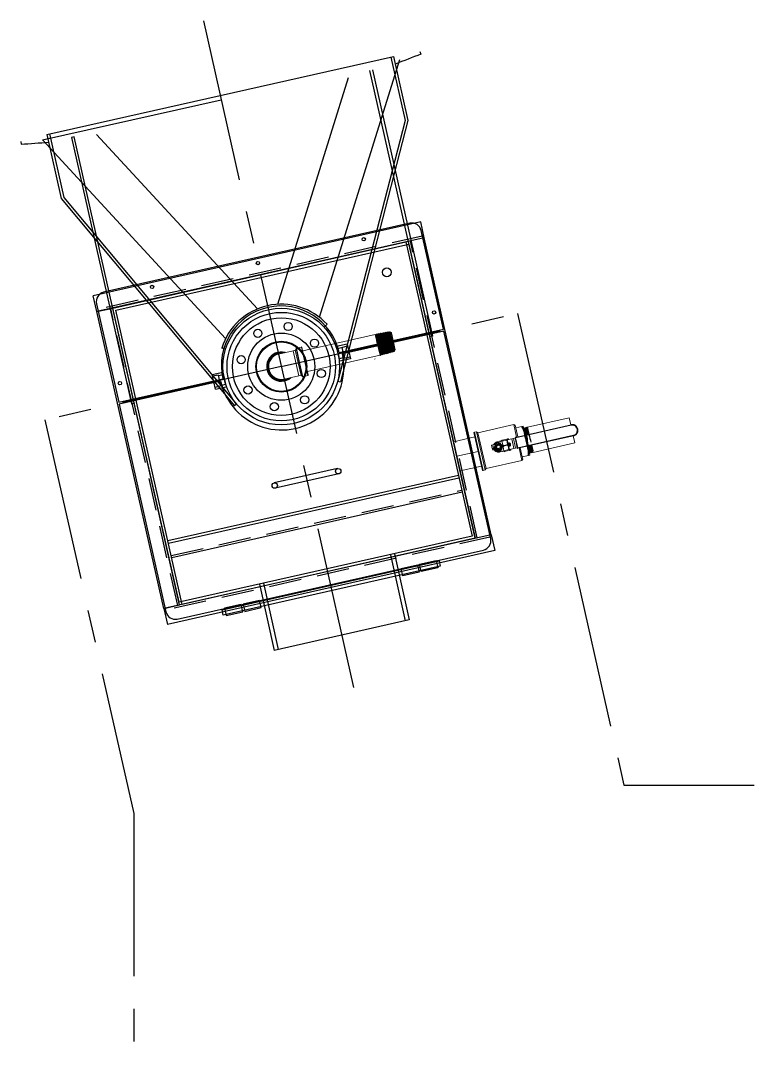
# Model space of a CAD drawing. Extents: x -1889 to 1550, y -1971 to 1122.
# Drawn here: x -319.5 to -251.9, y 200.2 to 296.7 of the extents above; entities that cross this region are included whole.
import ezdxf

# ---------------------------------------------------------------- set-up
doc = ezdxf.new("R2010")
doc.units = 0
doc.header["$LTSCALE"] = 12
doc.header["$MEASUREMENT"] = 0
doc.linetypes.add('CENTER', pattern=[2, 1.25, -0.25, 0.25, -0.25])
doc.linetypes.add('HIDDEN', pattern=[0.375, 0.25, -0.125])
for name, color, linetype in [('1.25x1.25x.25', 34, 'CONTINUOUS'), ('10 PIPE', 7, 'CONTINUOUS'), ('12 PIPE', 7, 'CONTINUOUS'), ('3-4-THRDCPLG', 14, 'CONTINUOUS'), ('4T-150-RFSO', 14, 'CONTINUOUS'), ('CENTER', 6, 'CENTER'), ('COVER', 3, 'CONTINUOUS'), ('HANDLE', 2, 'CONTINUOUS'), ('REPAD', 7, 'CONTINUOUS'), ('SHELL', 40, 'CONTINUOUS')]:
    doc.layers.add(name, color=color, linetype=linetype)
doc.layers.add('AM_0', color=7, linetype='CONTINUOUS', lineweight=30)

# ---------------------------------------------------------------- blocks, each defined once
blk = doc.blocks.new('04T')
at = {"layer": '4T-150-RFSO'}
for centre, radius in [((0, 0), 4.5), ((0, 0), 3.094), ((-1.435, 3.465), 0.375), ((1.435, 3.465), 0.375), ((0, 0), 2.285), ((-3.465, 1.435), 0.375), ((3.465, 1.435), 0.375), ((-3.465, -1.435), 0.375), ((3.465, -1.435), 0.375), ((-1.435, -3.465), 0.375), ((1.435, -3.465), 0.375)]:
    blk.add_circle(centre, radius, dxfattribs=at)
at = {"layer": 'SHELL'}
blk.add_circle((0, 0), 2.344, dxfattribs=at)
blk = doc.blocks.new('A$C1bc5b71c')
at = {"layer": '10 PIPE'}
for radius in [5.375, 5]:
    blk.add_circle((-24.032, 0), radius, dxfattribs=at)
at = {"layer": 'COVER'}
for p, q in [((-20.363, 4.428), (1.192, 16.873)), ((-4.468, 16.375), (-26.602, 5.003)), ((-4.407, 16.125), (-26.488, 4.781)), ((1.593, 16.375), (-4.468, 16.375)), ((1.593, 16.125), (-4.407, 16.125)), ((1.593, 16.375), (1.593, -16.375)), ((-18.363, 0.963), (0.592, 11.907)), ((-26.488, 4.781), (-26.602, 5.003)), ((-18.363, -0.963), (0.592, -11.907)), ((-26.488, -4.781), (-26.602, -5.003)), ((-4.407, -16.125), (-26.488, -4.781)), ((-20.363, -4.428), (1.192, -16.873)), ((-4.468, -16.375), (-26.602, -5.003)), ((1.593, -16.375), (-4.468, -16.375)), ((1.593, -16.125), (-4.407, -16.125))]:
    blk.add_line(p, q, dxfattribs=at)
at = {"layer": 'REPAD'}
for p, q in [((-21.345, 4.655), (-21.157, 4.98)), ((-21.345, -4.655), (-21.157, -4.98))]:
    blk.add_line(p, q, dxfattribs=at)
blk.add_arc((-24.032, 0), 5.75, 300, 60, dxfattribs=at)
at = {"layer": 'COVER'}
blk.add_blockref('04T', (-24.032, 0), dxfattribs=at)
blk = doc.blocks.new('A$C113ee0c6')
at = {"layer": 'COVER'}
for p, q in [((0, 15.34375), (0, 5.5)), ((9.3125, 15.34375), (0, 15.34375)), ((10.1875, -14.46875), (10.1875, 14.46875)), ((0, -5.5), (0, -15.34375)), ((0, -15.34375), (9.3125, -15.34375))]:
    blk.add_line(p, q, dxfattribs=at)
for centre, radius in [((1.6875, 14.84375), 0.15625), ((9.6875, 10), 0.15625), ((9.6875, 0), 0.15625), ((9.6875, -10), 0.15625), ((6.25, -11.40625), 0.40625), ((1.6875, -14.84375), 0.15625)]:
    blk.add_circle(centre, radius, dxfattribs=at)
for centre, radius, start, end in [((9.3125, 14.46875), 0.875, 0, 90), ((0, 0), 5.5, 270, 90), ((9.3125, -14.46875), 0.875, 270, 0)]:
    blk.add_arc(centre, radius, start, end, dxfattribs=at)
blk = doc.blocks.new('A$Ca7ce4bcd')
at = {"layer": 'COVER'}
for p, q in [((0, 15.34375), (-19.625, 15.34375)), ((0, 5.75), (0, 15.34375)), ((-20.5, 14.46875), (-20.5, -14.46875)), ((0, -15.34375), (0, -5.75)), ((-19.625, -15.34375), (0, -15.34375))]:
    blk.add_line(p, q, dxfattribs=at)
for centre, radius, start, end in [((-19.625, 14.46875), 0.875, 90, 180), ((0, 0), 5.75, 90, 270), ((-19.625, -14.46875), 0.875, 180, 270)]:
    blk.add_arc(centre, radius, start, end, dxfattribs=at)
blk = doc.blocks.new('A$Cff0bea57')
at = {"layer": '3-4-THRDCPLG'}
for p, q in [((-0.688, 1), (-0.688, 0)), ((-0.688, 1), (0.688, 1)), ((-0.508, 0.454), (-0.525, 1)), ((0.508, 0.454), (0.525, 1)), ((0.688, 1), (0.688, 0)), ((0.688, 0), (-0.688, 0)), ((-0.508, 0.454), (0.508, 0.454)), ((-0.461, 0.454), (-0.461, 0)), ((0.461, 0.454), (0.461, 0))]:
    blk.add_line(p, q, dxfattribs=at)
blk = doc.blocks.new('A$C14bf5f67')
at = {"layer": 'AM_0', "lineweight": 18}
for p, q in [((5.728, 2.129), (1.293, 1.006)), ((5.818, 1.774), (5.728, 2.129)), ((5.771, 2.08), (5.761, 2.077)), ((5.789, 2.141), (5.788, 2.142)), ((5.798, 2.145), (5.789, 2.143)), ((5.798, 2.145), (5.798, 2.143)), ((5.856, 2.099), (5.846, 2.096)), ((5.883, 2.163), (5.874, 2.161)), ((5.941, 2.117), (5.931, 2.115)), ((5.968, 2.182), (5.959, 2.18)), ((5.959, 2.178), (5.962, 2.175)), ((6.026, 2.136), (6.016, 2.133)), ((6.053, 2.201), (6.044, 2.199)), ((6.044, 2.197), (6.044, 2.199)), ((6.111, 2.155), (6.101, 2.152)), ((6.138, 2.22), (6.129, 2.218)), ((6.138, 2.219), (6.138, 2.219)), ((6.196, 2.173), (6.185, 2.171)), ((6.223, 2.238), (6.213, 2.236)), ((6.281, 2.192), (6.27, 2.19)), ((6.308, 2.257), (6.299, 2.255)), ((6.299, 2.253), (6.3, 2.253)), ((6.366, 2.211), (6.355, 2.208)), ((6.393, 2.276), (6.383, 2.274)), ((6.383, 2.272), (6.383, 2.274)), ((6.451, 2.23), (6.44, 2.227)), ((6.478, 2.294), (6.468, 2.292)), ((6.536, 2.248), (6.525, 2.246)), ((6.563, 2.313), (6.553, 2.311)), ((6.554, 2.309), (6.556, 2.307)), ((6.621, 2.267), (6.61, 2.265)), ((6.712, 2.254), (6.632, 2.306)), ((6.712, 2.254), (6.715, 2.241)), ((6.715, 2.241), (6.976, 1.213)), ((5.818, 1.774), (5.926, 1.349)), ((6.051, 0.854), (5.926, 1.349)), ((0.706, 0.994), (-0.194, 0.766)), ((0.838, 1.028), (0.706, 0.994)), ((0.706, 0.994), (1.095, -0.538)), ((1.227, -0.505), (0.838, 1.028)), ((1.303, -0.563), (0.878, 1.115)), ((1.205, 1.229), (0.9, 1.152)), ((0.9, 1.152), (1.12, 0.284)), ((1.645, -0.507), (1.205, 1.229)), ((1.242, 1.207), (1.667, -0.471)), ((1.616, -0.269), (6.051, 0.854)), ((6.069, 0.86), (6.078, 0.862)), ((6.096, 0.928), (6.107, 0.93)), ((6.151, 0.885), (6.152, 0.886)), ((6.153, 0.884), (6.162, 0.886)), ((6.18, 0.952), (6.19, 0.954)), ((6.232, 0.916), (6.236, 0.908)), ((6.236, 0.908), (6.245, 0.91)), ((6.264, 0.976), (6.274, 0.978)), ((6.32, 0.932), (6.329, 0.934)), ((6.329, 0.935), (6.33, 0.937)), ((6.347, 1), (6.358, 1.002)), ((6.403, 0.956), (6.413, 0.958)), ((6.403, 0.956), (6.403, 0.956)), ((6.413, 0.959), (6.414, 0.961)), ((6.431, 1.024), (6.441, 1.026)), ((6.484, 0.983), (6.486, 0.982)), ((6.487, 0.98), (6.496, 0.982)), ((6.496, 0.983), (6.497, 0.985)), ((6.515, 1.048), (6.525, 1.05)), ((6.571, 1.004), (6.58, 1.006)), ((6.58, 1.007), (6.581, 1.009)), ((6.598, 1.072), (6.608, 1.074)), ((6.654, 1.027), (6.663, 1.03)), ((6.664, 1.031), (6.664, 1.033)), ((6.682, 1.096), (6.692, 1.098)), ((6.737, 1.053), (6.737, 1.054)), ((6.738, 1.051), (6.747, 1.054)), ((6.765, 1.12), (6.776, 1.122)), ((6.817, 1.083), (6.821, 1.076)), ((6.822, 1.075), (6.831, 1.078)), ((6.849, 1.143), (6.859, 1.146)), ((6.905, 1.099), (6.914, 1.102)), ((6.933, 1.167), (6.943, 1.17)), ((6.949, 1.165), (6.976, 1.213)), ((1.12, 0.284), (1.34, -0.584)), ((5.711, 0.611), (5.751, 0.62)), ((0.194, -0.766), (1.095, -0.538)), ((1.095, -0.538), (1.227, -0.505)), ((1.34, -0.584), (1.645, -0.507))]:
    blk.add_line(p, q, dxfattribs=at)
at = {"layer": 'AM_0', "flags": 128}
for points in [[(5.761, 2.077), (5.738, 2.1), (5.736, 2.103)], [(5.762, 2.074), (5.766, 2.067), (5.779, 2.029), (5.798, 1.964), (5.824, 1.877), (5.854, 1.771), (5.887, 1.651), (5.922, 1.524), (5.958, 1.396), (5.992, 1.274), (6.024, 1.162), (6.051, 1.068), (6.072, 0.995), (6.087, 0.948), (6.096, 0.928), (6.096, 0.93)], [(5.788, 2.142), (5.779, 2.111), (5.771, 2.08)], [(5.771, 2.078), (5.776, 2.069), (5.789, 2.031), (5.809, 1.967), (5.834, 1.879), (5.864, 1.773), (5.898, 1.654), (5.933, 1.527), (5.968, 1.399), (6.003, 1.276), (6.034, 1.165), (6.061, 1.071), (6.083, 0.998), (6.098, 0.951), (6.106, 0.931), (6.106, 0.931)], [(5.789, 2.142), (5.793, 2.136), (5.801, 2.11)], [(6.161, 0.888), (6.16, 0.888), (6.153, 0.905), (6.142, 0.939), (6.127, 0.991), (6.108, 1.056), (6.085, 1.136), (6.06, 1.224), (6.033, 1.324), (6.004, 1.426), (5.975, 1.534), (5.946, 1.638), (5.917, 1.742), (5.891, 1.836), (5.866, 1.924), (5.845, 1.998), (5.827, 2.06), (5.813, 2.105), (5.803, 2.134), (5.799, 2.144)], [(5.846, 2.096), (5.823, 2.119), (5.8, 2.142)], [(5.801, 2.11), (5.815, 2.067), (5.832, 2.008)], [(5.802, 2.138), (5.804, 2.136), (5.816, 2.1), (5.836, 2.035), (5.862, 1.944), (5.894, 1.831), (5.929, 1.703), (5.967, 1.566), (6.006, 1.426), (6.043, 1.291), (6.078, 1.167), (6.108, 1.06), (6.133, 0.976), (6.15, 0.919), (6.16, 0.891), (6.162, 0.893)], [(5.832, 2.008), (5.854, 1.934), (5.878, 1.847)], [(5.847, 2.092), (5.849, 2.09), (5.861, 2.057), (5.879, 1.997), (5.903, 1.914), (5.932, 1.812), (5.965, 1.695), (6, 1.57), (6.035, 1.442), (6.07, 1.319), (6.102, 1.205), (6.13, 1.108), (6.152, 1.031), (6.169, 0.979), (6.178, 0.954), (6.179, 0.955)], [(5.873, 2.161), (5.864, 2.129), (5.856, 2.098)], [(5.857, 2.095), (5.86, 2.092), (5.871, 2.06), (5.889, 2), (5.914, 1.917), (5.943, 1.815), (5.976, 1.698), (6.01, 1.572), (6.046, 1.445), (6.08, 1.321), (6.112, 1.208), (6.14, 1.11), (6.163, 1.034), (6.179, 0.981), (6.189, 0.956), (6.189, 0.957)], [(5.874, 2.159), (5.875, 2.161), (5.881, 2.146)], [(5.881, 2.146), (5.892, 2.113), (5.907, 2.063)], [(6.245, 0.912), (6.242, 0.915), (6.235, 0.936), (6.222, 0.975), (6.206, 1.028), (6.186, 1.098), (6.163, 1.179), (6.137, 1.272), (6.11, 1.37), (6.081, 1.475), (6.052, 1.58), (6.023, 1.686), (5.995, 1.785), (5.969, 1.88), (5.946, 1.962), (5.925, 2.034), (5.908, 2.091), (5.895, 2.133), (5.887, 2.157), (5.884, 2.161)], [(5.931, 2.114), (5.908, 2.138), (5.886, 2.161)], [(5.886, 2.158), (5.887, 2.158), (5.898, 2.128), (5.916, 2.068), (5.941, 1.982), (5.972, 1.874), (6.007, 1.749), (6.044, 1.614), (6.083, 1.474), (6.12, 1.338), (6.156, 1.212), (6.187, 1.102), (6.212, 1.014), (6.231, 0.951), (6.243, 0.918), (6.246, 0.916)], [(5.907, 2.063), (5.926, 1.997), (5.948, 1.918)], [(5.932, 2.111), (5.933, 2.112), (5.943, 2.084), (5.96, 2.03), (5.983, 1.951), (6.011, 1.853), (6.043, 1.739), (6.078, 1.615), (6.113, 1.488), (6.148, 1.364), (6.18, 1.248), (6.209, 1.148), (6.232, 1.067), (6.25, 1.011), (6.261, 0.98), (6.263, 0.979)], [(5.958, 2.18), (5.949, 2.148), (5.941, 2.117)], [(5.942, 2.114), (5.943, 2.114), (5.953, 2.087), (5.97, 2.032), (5.993, 1.954), (6.022, 1.855), (6.054, 1.741), (6.088, 1.618), (6.123, 1.491), (6.158, 1.366), (6.19, 1.251), (6.219, 1.151), (6.243, 1.07), (6.26, 1.013), (6.271, 0.983), (6.273, 0.982)], [(5.962, 2.175), (5.97, 2.153), (5.982, 2.113)], [(6.329, 0.934), (6.324, 0.942), (6.316, 0.968), (6.303, 1.01), (6.285, 1.069), (6.265, 1.14), (6.241, 1.225), (6.215, 1.317), (6.187, 1.419), (6.158, 1.522), (6.129, 1.629), (6.101, 1.731), (6.073, 1.83), (6.048, 1.92), (6.025, 2.001), (6.005, 2.068), (5.989, 2.122), (5.978, 2.159), (5.97, 2.179), (5.969, 2.18)], [(6.016, 2.133), (5.993, 2.156), (5.97, 2.18)], [(5.971, 2.178), (5.971, 2.179), (5.982, 2.15), (6.003, 2.083), (6.031, 1.983), (6.067, 1.857), (6.107, 1.712), (6.15, 1.557), (6.193, 1.403), (6.233, 1.258), (6.269, 1.132), (6.297, 1.033), (6.318, 0.967), (6.328, 0.938), (6.329, 0.942)], [(5.982, 2.113), (5.999, 2.056), (6.02, 1.984)], [(6.016, 2.13), (6.017, 2.132), (6.027, 2.106), (6.046, 2.045), (6.072, 1.954), (6.105, 1.839), (6.142, 1.706), (6.182, 1.565), (6.221, 1.424), (6.258, 1.292), (6.291, 1.177), (6.317, 1.087), (6.336, 1.027), (6.346, 1.001), (6.346, 1.003)], [(6.02, 1.984), (6.044, 1.9), (6.07, 1.806)], [(6.043, 2.198), (6.034, 2.167), (6.026, 2.136)], [(6.027, 2.132), (6.027, 2.135), (6.037, 2.108), (6.056, 2.048), (6.083, 1.957), (6.116, 1.841), (6.153, 1.709), (6.192, 1.568), (6.231, 1.427), (6.269, 1.295), (6.301, 1.18), (6.328, 1.09), (6.346, 1.029), (6.357, 1.003), (6.357, 1.004)], [(6.044, 2.199), (6.05, 2.187), (6.06, 2.157)], [(6.412, 0.96), (6.412, 0.958), (6.406, 0.971), (6.396, 1), (6.382, 1.047), (6.364, 1.108), (6.343, 1.184), (6.319, 1.269), (6.292, 1.365), (6.264, 1.465), (6.235, 1.571), (6.206, 1.674), (6.178, 1.778), (6.151, 1.873), (6.126, 1.962), (6.105, 2.038), (6.086, 2.103), (6.071, 2.151), (6.06, 2.184), (6.054, 2.2), (6.054, 2.199)], [(6.101, 2.152), (6.078, 2.175), (6.055, 2.198)], [(6.056, 2.197), (6.056, 2.198), (6.066, 2.171), (6.086, 2.107), (6.114, 2.009), (6.149, 1.885), (6.189, 1.741), (6.232, 1.588), (6.275, 1.433), (6.315, 1.288), (6.351, 1.161), (6.38, 1.061), (6.4, 0.993), (6.412, 0.963), (6.412, 0.966)], [(6.06, 2.157), (6.074, 2.109), (6.092, 2.046)], [(6.092, 2.046), (6.114, 1.969), (6.139, 1.881)], [(6.101, 2.149), (6.101, 2.151), (6.111, 2.127), (6.129, 2.068), (6.155, 1.98), (6.188, 1.866), (6.225, 1.735), (6.264, 1.595), (6.303, 1.454), (6.34, 1.322), (6.373, 1.206), (6.4, 1.115), (6.419, 1.053), (6.429, 1.025), (6.43, 1.027)], [(6.128, 2.217), (6.119, 2.185), (6.111, 2.155)], [(6.112, 2.152), (6.112, 2.154), (6.121, 2.13), (6.14, 2.071), (6.166, 1.982), (6.198, 1.869), (6.235, 1.738), (6.274, 1.597), (6.313, 1.457), (6.35, 1.325), (6.383, 1.209), (6.41, 1.118), (6.429, 1.056), (6.44, 1.028), (6.44, 1.029)], [(6.129, 2.215), (6.131, 2.214), (6.138, 2.195)], [(6.138, 2.195), (6.15, 2.157), (6.166, 2.103)], [(6.496, 0.984), (6.494, 0.984), (6.488, 1), (6.477, 1.034), (6.462, 1.084), (6.443, 1.149), (6.421, 1.226), (6.396, 1.315), (6.37, 1.41), (6.341, 1.514), (6.313, 1.617), (6.283, 1.722), (6.256, 1.821), (6.229, 1.917), (6.206, 2.001), (6.184, 2.075), (6.167, 2.135), (6.153, 2.18), (6.143, 2.208), (6.139, 2.219)], [(6.186, 2.17), (6.163, 2.194), (6.14, 2.217)], [(6.14, 2.217), (6.15, 2.193), (6.169, 2.131), (6.197, 2.035), (6.232, 1.913), (6.271, 1.771), (6.314, 1.618), (6.356, 1.464), (6.397, 1.319), (6.432, 1.191), (6.462, 1.09), (6.483, 1.02), (6.495, 0.987), (6.496, 0.99)], [(6.166, 2.103), (6.186, 2.034), (6.209, 1.953)], [(6.186, 2.168), (6.186, 2.171), (6.195, 2.148), (6.213, 2.092), (6.239, 2.005), (6.27, 1.893), (6.307, 1.764), (6.346, 1.624), (6.385, 1.484), (6.422, 1.352), (6.455, 1.236), (6.482, 1.143), (6.502, 1.08), (6.513, 1.05), (6.514, 1.052)], [(6.213, 2.236), (6.204, 2.204), (6.195, 2.173)], [(6.196, 2.171), (6.196, 2.173), (6.206, 2.151), (6.223, 2.094), (6.249, 2.008), (6.281, 1.896), (6.317, 1.766), (6.356, 1.627), (6.395, 1.487), (6.432, 1.354), (6.465, 1.238), (6.492, 1.146), (6.512, 1.082), (6.523, 1.052), (6.524, 1.053)], [(6.209, 1.953), (6.235, 1.86), (6.263, 1.76)], [(6.214, 2.234), (6.214, 2.236), (6.218, 2.227)], [(6.218, 2.227), (6.228, 2.2), (6.241, 2.155)], [(6.579, 1.008), (6.577, 1.01), (6.569, 1.031), (6.557, 1.068), (6.541, 1.123), (6.522, 1.19), (6.499, 1.271), (6.474, 1.36), (6.446, 1.459), (6.418, 1.56), (6.389, 1.665), (6.361, 1.767), (6.333, 1.867), (6.308, 1.957), (6.285, 2.041), (6.265, 2.11), (6.248, 2.167), (6.235, 2.207), (6.227, 2.232), (6.224, 2.236)], [(6.271, 2.189), (6.248, 2.213), (6.225, 2.236)], [(6.226, 2.235), (6.234, 2.214), (6.253, 2.154), (6.28, 2.061), (6.314, 1.941), (6.353, 1.8), (6.396, 1.648), (6.438, 1.495), (6.478, 1.349), (6.514, 1.221), (6.544, 1.118), (6.566, 1.047), (6.578, 1.012), (6.58, 1.014)], [(6.241, 2.155), (6.259, 2.095), (6.28, 2.021)], [(6.271, 2.189), (6.279, 2.169), (6.297, 2.115), (6.322, 2.03), (6.353, 1.92), (6.389, 1.792), (6.428, 1.654), (6.467, 1.514), (6.504, 1.382), (6.537, 1.265), (6.564, 1.171), (6.584, 1.106), (6.596, 1.074), (6.597, 1.076)], [(6.298, 2.255), (6.289, 2.223), (6.28, 2.192)], [(6.28, 2.021), (6.305, 1.934), (6.331, 1.839)], [(6.281, 2.191), (6.281, 2.192), (6.29, 2.172), (6.307, 2.118), (6.332, 2.033), (6.364, 1.923), (6.4, 1.795), (6.438, 1.656), (6.477, 1.517), (6.514, 1.384), (6.548, 1.267), (6.575, 1.174), (6.595, 1.109), (6.606, 1.077), (6.607, 1.078)], [(6.3, 2.253), (6.307, 2.236), (6.318, 2.202)], [(6.663, 1.03), (6.659, 1.038), (6.65, 1.063), (6.637, 1.105), (6.621, 1.161), (6.6, 1.233), (6.577, 1.314), (6.551, 1.407), (6.524, 1.504), (6.495, 1.608), (6.467, 1.711), (6.438, 1.814), (6.412, 1.909), (6.386, 2), (6.364, 2.078), (6.345, 2.146), (6.329, 2.197), (6.317, 2.234), (6.31, 2.254), (6.309, 2.254)], [(6.356, 2.208), (6.333, 2.231), (6.31, 2.255)], [(6.311, 2.253), (6.318, 2.235), (6.336, 2.178), (6.363, 2.087), (6.397, 1.968), (6.436, 1.829), (6.477, 1.678), (6.52, 1.525), (6.56, 1.38), (6.596, 1.251), (6.626, 1.147), (6.648, 1.074), (6.661, 1.037), (6.663, 1.038)], [(6.318, 2.202), (6.333, 2.15), (6.353, 2.084)], [(6.353, 2.084), (6.375, 2.005), (6.401, 1.914)], [(6.356, 2.206), (6.363, 2.19), (6.38, 2.138), (6.405, 2.055), (6.436, 1.947), (6.471, 1.82), (6.51, 1.683), (6.549, 1.544), (6.586, 1.411), (6.619, 1.294), (6.647, 1.199), (6.667, 1.133), (6.679, 1.099), (6.681, 1.1)], [(6.383, 2.273), (6.374, 2.242), (6.365, 2.211)], [(6.366, 2.21), (6.366, 2.211), (6.374, 2.193), (6.391, 2.141), (6.415, 2.058), (6.446, 1.95), (6.482, 1.823), (6.52, 1.686), (6.559, 1.546), (6.596, 1.414), (6.63, 1.297), (6.657, 1.202), (6.678, 1.136), (6.69, 1.102), (6.691, 1.102)], [(6.384, 2.273), (6.387, 2.267), (6.396, 2.242)], [(6.747, 1.056), (6.746, 1.054), (6.741, 1.066), (6.731, 1.096), (6.717, 1.14), (6.699, 1.201), (6.679, 1.274), (6.655, 1.36), (6.629, 1.452), (6.601, 1.553), (6.573, 1.654), (6.544, 1.759), (6.516, 1.858), (6.49, 1.954), (6.466, 2.039), (6.444, 2.116), (6.426, 2.178), (6.411, 2.227), (6.4, 2.259), (6.394, 2.275), (6.393, 2.274)], [(6.441, 2.227), (6.418, 2.25), (6.395, 2.273)], [(6.396, 2.271), (6.403, 2.256), (6.42, 2.201), (6.446, 2.112), (6.479, 1.996), (6.518, 1.858), (6.559, 1.708), (6.601, 1.556), (6.642, 1.41), (6.678, 1.281), (6.709, 1.176), (6.731, 1.101), (6.744, 1.062), (6.747, 1.061)], [(6.396, 2.242), (6.409, 2.201), (6.426, 2.143)], [(6.426, 2.143), (6.447, 2.071), (6.47, 1.987)], [(6.441, 2.224), (6.448, 2.211), (6.464, 2.161), (6.488, 2.08), (6.518, 1.974), (6.554, 1.849), (6.592, 1.712), (6.631, 1.574), (6.668, 1.441), (6.701, 1.323), (6.729, 1.227), (6.75, 1.16), (6.762, 1.124), (6.764, 1.124)], [(6.468, 2.292), (6.459, 2.26), (6.45, 2.23)], [(6.451, 2.229), (6.458, 2.214), (6.474, 2.164), (6.498, 2.083), (6.529, 1.977), (6.564, 1.851), (6.602, 1.715), (6.641, 1.576), (6.678, 1.444), (6.712, 1.326), (6.74, 1.23), (6.76, 1.162), (6.773, 1.127), (6.774, 1.127)], [(6.469, 2.29), (6.469, 2.292), (6.475, 2.277)], [(6.47, 1.987), (6.497, 1.893), (6.525, 1.793)], [(6.475, 2.277), (6.486, 2.246), (6.501, 2.197)], [(6.83, 1.08), (6.829, 1.08), (6.823, 1.096), (6.812, 1.129), (6.797, 1.178), (6.779, 1.241), (6.757, 1.318), (6.733, 1.404), (6.706, 1.5), (6.678, 1.598), (6.65, 1.703), (6.622, 1.803), (6.594, 1.903), (6.568, 1.995), (6.544, 2.08), (6.524, 2.151), (6.506, 2.212), (6.493, 2.255), (6.483, 2.284), (6.478, 2.294), (6.478, 2.293)], [(6.526, 2.245), (6.503, 2.269), (6.48, 2.292)], [(6.481, 2.289), (6.487, 2.277), (6.504, 2.224), (6.529, 2.138), (6.562, 2.023), (6.6, 1.887), (6.641, 1.738), (6.683, 1.586), (6.724, 1.441), (6.76, 1.311), (6.791, 1.204), (6.814, 1.128), (6.828, 1.087), (6.831, 1.085)], [(6.501, 2.197), (6.519, 2.133), (6.541, 2.056)], [(6.527, 2.242), (6.532, 2.232), (6.548, 2.184), (6.571, 2.105), (6.601, 2.001), (6.636, 1.877), (6.674, 1.742), (6.713, 1.603), (6.75, 1.471), (6.783, 1.353), (6.811, 1.256), (6.832, 1.187), (6.845, 1.149), (6.848, 1.148)], [(6.553, 2.311), (6.544, 2.279), (6.535, 2.248)], [(6.536, 2.247), (6.542, 2.234), (6.558, 2.186), (6.582, 2.108), (6.612, 2.003), (6.647, 1.879), (6.684, 1.744), (6.723, 1.606), (6.76, 1.474), (6.794, 1.355), (6.822, 1.258), (6.843, 1.189), (6.856, 1.152), (6.858, 1.151)], [(6.541, 2.056), (6.566, 1.968), (6.593, 1.872)], [(6.556, 2.307), (6.564, 2.285), (6.577, 2.246)], [(6.914, 1.102), (6.914, 1.102), (6.909, 1.111), (6.892, 1.164), (6.877, 1.215), (6.857, 1.283), (6.835, 1.36), (6.81, 1.45), (6.783, 1.545), (6.755, 1.647), (6.727, 1.748), (6.699, 1.85), (6.672, 1.946), (6.647, 2.038), (6.624, 2.117), (6.604, 2.188), (6.588, 2.242), (6.575, 2.283), (6.566, 2.306), (6.564, 2.311)], [(6.611, 2.264), (6.588, 2.288), (6.565, 2.311)], [(6.566, 2.307), (6.571, 2.298), (6.587, 2.247), (6.612, 2.163), (6.644, 2.05), (6.682, 1.916), (6.723, 1.768), (6.765, 1.617), (6.805, 1.471), (6.842, 1.341), (6.873, 1.233), (6.896, 1.157), (6.91, 1.114), (6.916, 1.106), (6.916, 1.106)], [(6.577, 2.246), (6.593, 2.191), (6.613, 2.121)], [(6.611, 2.261), (6.616, 2.252), (6.631, 2.206), (6.654, 2.13), (6.684, 2.027), (6.719, 1.905), (6.756, 1.771), (6.795, 1.633), (6.832, 1.501), (6.865, 1.382), (6.894, 1.284), (6.915, 1.213), (6.929, 1.175), (6.932, 1.171)], [(6.613, 2.121), (6.636, 2.04), (6.662, 1.948)], [(6.631, 2.304), (6.629, 2.298), (6.62, 2.267)], [(6.621, 2.265), (6.627, 2.255), (6.642, 2.209), (6.665, 2.132), (6.694, 2.03), (6.729, 1.907), (6.767, 1.773), (6.805, 1.636), (6.842, 1.503), (6.876, 1.384), (6.904, 1.287), (6.926, 1.216), (6.939, 1.177), (6.942, 1.174)], [(6.949, 1.166), (6.949, 1.165), (6.947, 1.168), (6.941, 1.185), (6.931, 1.219), (6.917, 1.266), (6.9, 1.327), (6.881, 1.398), (6.858, 1.481), (6.835, 1.569), (6.809, 1.664), (6.784, 1.758), (6.758, 1.855), (6.733, 1.945), (6.71, 2.032), (6.689, 2.109), (6.67, 2.177), (6.655, 2.231), (6.643, 2.272), (6.635, 2.297), (6.631, 2.306), (6.631, 2.304)], [(6.662, 1.948), (6.689, 1.849), (6.718, 1.746)], [(5.804, 1.829), (5.846, 1.68), (5.89, 1.518), (5.929, 1.378), (5.966, 1.244), (6, 1.122), (6.029, 1.019), (6.053, 0.939), (6.069, 0.887), (6.078, 0.866), (6.078, 0.869)], [(6.078, 0.864), (6.077, 0.863), (6.072, 0.875), (6.062, 0.906), (6.047, 0.952), (6.029, 1.016), (6.007, 1.091), (5.982, 1.18), (5.959, 1.263), (5.934, 1.354), (5.909, 1.445), (5.883, 1.54), (5.854, 1.644), (5.826, 1.746), (5.818, 1.774)], [(5.878, 1.847), (5.905, 1.751), (5.933, 1.647)], [(5.948, 1.918), (5.974, 1.827), (6.001, 1.728)], [(6.001, 1.728), (6.03, 1.623), (6.06, 1.515)], [(6.07, 1.806), (6.098, 1.704), (6.128, 1.598)], [(6.139, 1.881), (6.166, 1.783), (6.195, 1.68)], [(6.195, 1.68), (6.225, 1.573), (6.254, 1.467)], [(6.254, 1.467), (6.283, 1.363), (6.31, 1.266)], [(6.263, 1.76), (6.292, 1.655), (6.321, 1.549)], [(6.321, 1.549), (6.351, 1.444), (6.378, 1.343)], [(6.331, 1.839), (6.36, 1.737), (6.389, 1.631)], [(6.378, 1.343), (6.404, 1.25), (6.428, 1.168)], [(6.389, 1.631), (6.418, 1.525), (6.447, 1.422)], [(6.401, 1.914), (6.428, 1.816), (6.457, 1.713)], [(6.447, 1.422), (6.474, 1.325), (6.499, 1.236)], [(6.457, 1.713), (6.486, 1.607), (6.515, 1.502)], [(6.515, 1.502), (6.543, 1.402), (6.569, 1.309)], [(6.525, 1.793), (6.553, 1.689), (6.582, 1.584)], [(6.569, 1.309), (6.592, 1.225), (6.613, 1.154)], [(6.582, 1.584), (6.611, 1.481), (6.638, 1.383)], [(6.593, 1.872), (6.621, 1.77), (6.65, 1.665)], [(6.638, 1.383), (6.663, 1.294), (6.685, 1.216)], [(6.65, 1.665), (6.679, 1.561), (6.707, 1.461)], [(6.707, 1.461), (6.733, 1.367), (6.757, 1.282)], [(6.718, 1.746), (6.747, 1.642), (6.775, 1.539)], [(6.775, 1.539), (6.802, 1.442), (6.827, 1.352)], [(6.827, 1.352), (6.85, 1.273), (6.869, 1.207)], [(6.026, 0.99), (6.044, 0.931), (6.057, 0.889)], [(6.043, 0.886), (6.046, 0.883), (6.068, 0.86)], [(6.05, 1.226), (6.076, 1.134), (6.099, 1.053)], [(6.057, 0.889), (6.065, 0.865), (6.068, 0.861)], [(6.079, 0.866), (6.088, 0.897), (6.097, 0.928)], [(6.099, 1.053), (6.118, 0.986), (6.134, 0.935)], [(6.106, 0.931), (6.129, 0.907), (6.152, 0.884)], [(6.134, 0.935), (6.145, 0.901), (6.151, 0.885)], [(6.163, 0.889), (6.172, 0.921), (6.18, 0.952)], [(6.17, 1.121), (6.191, 1.046), (6.209, 0.986)], [(6.19, 0.955), (6.213, 0.931), (6.235, 0.908)], [(6.209, 0.986), (6.223, 0.942), (6.232, 0.916)], [(6.24, 1.192), (6.263, 1.11), (6.283, 1.042)], [(6.246, 0.914), (6.255, 0.945), (6.264, 0.976)], [(6.274, 0.979), (6.296, 0.955), (6.319, 0.932)], [(6.283, 1.042), (6.299, 0.989), (6.311, 0.952)], [(6.31, 1.266), (6.334, 1.179), (6.356, 1.103)], [(6.311, 0.952), (6.318, 0.934), (6.319, 0.934)], [(6.33, 0.937), (6.339, 0.969), (6.348, 1)], [(6.356, 1.103), (6.374, 1.041), (6.388, 0.995)], [(6.357, 1.003), (6.38, 0.979), (6.403, 0.956)], [(6.388, 0.995), (6.398, 0.966), (6.403, 0.956)], [(6.414, 0.962), (6.423, 0.993), (6.431, 1.024)], [(6.428, 1.168), (6.448, 1.098), (6.464, 1.043)], [(6.441, 1.027), (6.464, 1.003), (6.486, 0.98)], [(6.464, 1.043), (6.477, 1.004), (6.484, 0.983)], [(6.497, 0.985), (6.506, 1.017), (6.515, 1.048)], [(6.499, 1.236), (6.521, 1.159), (6.539, 1.096)], [(6.524, 1.051), (6.547, 1.027), (6.57, 1.004)], [(6.539, 1.096), (6.554, 1.048), (6.564, 1.017)], [(6.564, 1.017), (6.57, 1.004), (6.57, 1.005)], [(6.581, 1.009), (6.59, 1.041), (6.598, 1.072)], [(6.608, 1.075), (6.631, 1.051), (6.654, 1.028)], [(6.613, 1.154), (6.63, 1.097), (6.642, 1.056)], [(6.642, 1.056), (6.651, 1.033), (6.654, 1.029)], [(6.664, 1.033), (6.673, 1.065), (6.682, 1.096)], [(6.685, 1.216), (6.704, 1.151), (6.719, 1.101)], [(6.692, 1.098), (6.715, 1.075), (6.737, 1.052)], [(6.719, 1.101), (6.73, 1.068), (6.737, 1.053)], [(6.748, 1.057), (6.757, 1.089), (6.766, 1.12)], [(6.757, 1.282), (6.778, 1.21), (6.795, 1.152)], [(6.775, 1.122), (6.798, 1.099), (6.821, 1.076)], [(6.795, 1.152), (6.808, 1.109), (6.817, 1.083)], [(6.832, 1.081), (6.841, 1.113), (6.849, 1.144)], [(6.859, 1.147), (6.882, 1.123), (6.904, 1.1)], [(6.869, 1.207), (6.885, 1.155), (6.896, 1.12)], [(6.896, 1.12), (6.903, 1.102), (6.904, 1.102)], [(6.914, 1.102), (6.915, 1.104), (6.916, 1.106)], [(6.915, 1.105), (6.924, 1.137), (6.933, 1.168)]]:
    blk.add_lwpolyline(points, dxfattribs=at)
at = {"layer": 'AM_0'}
for centre, radius, start, end in [((37.444, 10.001), 32.684, 195.34944, 196.00307), ((255.96, 70.57), 259.352, 195.41147, 195.50816), ((68.959, 18.802), 65.231, 195.3674, 195.72666), ((99.909, 27.403), 97.267, 195.3849, 195.63293), ((0, 0), 0.896, 76.19016, 312.23908), ((0, 0), 0.866, 80.18638, 308.24286), ((0, 0), 0.851, 82.56437, 305.86487), ((0, 0), 0.791, 104.21462, 284.21462), ((0.824, 1.086), 0.06, 284.21462, 14.21462), ((0.907, 1.123), 0.03, 104.21462, 194.21462), ((1.212, 1.2), 0.03, 14.21462, 104.21462), ((1.241, -0.563), 0.06, 14.21462, 104.21462), ((1.332, -0.555), 0.03, 194.21462, 284.21462), ((1.638, -0.478), 0.03, 284.21462, 14.21462)]:
    blk.add_arc(centre, radius, start, end, dxfattribs=at)

msp = doc.modelspace()

# ---------------------------------------------------------------- linework, layer by layer
at = {"layer": '1.25x1.25x.25'}
for p, q in [((-282.62717, 278.16295), (-312.80777, 271.36146)), ((-282.2974, 276.69965), (-282.62717, 278.16295)), ((-282.2974, 276.69965), (-312.478, 269.89816)), ((-277.59127, 248.99394), (-283.76071, 276.36988)), ((-276.12797, 249.32371), (-282.2974, 276.69965)), ((-312.478, 269.89816), (-312.80777, 271.36146)), ((-312.478, 269.89816), (-311.0147, 270.22793)), ((-306.30857, 242.52222), (-312.478, 269.89816)), ((-304.84527, 242.85199), (-311.0147, 270.22793)), ((-276.12797, 249.32371), (-306.30857, 242.52222)), ((-276.12797, 249.32371), (-275.7982, 247.86041)), ((-275.7982, 247.86041), (-305.9788, 241.05892)), ((-306.30857, 242.52222), (-304.84527, 242.85199)), ((-306.30857, 242.52222), (-305.9788, 241.05892))]:
    msp.add_line(p, q, dxfattribs=at)
at = {"layer": '1.25x1.25x.25', "linetype": 'HIDDEN'}
for p, q in [((-282.33863, 276.88256), (-312.51923, 270.08107)), ((-277.40836, 249.03516), (-283.57779, 276.4111)), ((-305.02818, 242.81077), (-311.19761, 270.18671)), ((-276.08675, 249.1408), (-306.26735, 242.33931))]:
    msp.add_line(p, q, dxfattribs=at)
at = {"layer": '12 PIPE'}
for p, q in [((-285.42002, 247.48593), (-284.04599, 241.38884)), ((-285.0542, 247.56837), (-283.68016, 241.47128)), ((-297.49226, 244.76533), (-296.11823, 238.66824)), ((-297.12644, 244.84777), (-295.7524, 238.75068)), ((-283.68016, 241.47128), (-296.11823, 238.66824))]:
    msp.add_line(p, q, dxfattribs=at)
at = {"layer": 'AM_0', "lineweight": 18}
for p, q in [((-268.94136, 260.10493), (-272.78672, 259.23834)), ((-268.94136, 260.10493), (-268.79241, 259.444)), ((-277.66918, 258.7707), (-277.7328, 258.75636)), ((-276.93929, 255.23529), (-277.7328, 258.75636)), ((-276.87567, 255.24963), (-277.66918, 258.7707)), ((-277.47592, 258.8122), (-277.66874, 258.76874)), ((-277.34863, 258.73173), (-277.47592, 258.8122)), ((-276.68329, 255.29503), (-277.47592, 258.8122)), ((-274.04466, 259.47631), (-277.34863, 258.73173)), ((-276.60282, 255.42232), (-277.34863, 258.73173)), ((-273.91498, 259.39432), (-274.04466, 259.47631)), ((-273.78388, 258.31913), (-274.04466, 259.47631)), ((-273.86822, 259.18681), (-273.91498, 259.39432)), ((-273.89543, 258.29399), (-268.75388, 259.45269)), ((-268.74508, 259.41367), (-273.88664, 258.25497)), ((-273.86822, 259.18681), (-273.30255, 259.31429)), ((-273.67805, 258.34298), (-273.86822, 259.18681)), ((-273.30255, 259.31429), (-273.18274, 259.34129)), ((-273.18274, 259.34129), (-273.0316, 258.67061)), ((-273.09411, 259.10166), (-273.10458, 259.0993)), ((-273.06304, 259.16696), (-273.07487, 259.16391)), ((-273.07325, 259.16157), (-273.07378, 259.15968)), ((-273.00989, 259.12339), (-273.02034, 259.12103)), ((-272.97878, 259.18873), (-272.99048, 259.18571)), ((-272.96865, 258.97387), (-272.95474, 258.91802)), ((-272.91845, 259.16918), (-272.94766, 259.15384)), ((-272.89445, 259.21051), (-272.90641, 259.20742)), ((-272.87552, 259.19019), (-272.89443, 259.21068)), ((-272.82609, 259.21767), (-272.87646, 259.19122)), ((-272.82225, 259.22891), (-272.82603, 259.21677)), ((-272.81033, 259.23224), (-272.82213, 259.22919)), ((-272.8213, 259.22844), (-272.82133, 259.22606)), ((-272.80365, 259.22533), (-272.81018, 259.2324)), ((-272.78672, 259.23834), (-272.80622, 259.2281)), ((-272.63777, 258.57741), (-272.78672, 259.23834)), ((-268.74508, 259.41367), (-268.75388, 259.45269)), ((-279.59737, 257.89569), (-277.63833, 258.33718)), ((-275.72036, 257.71256), (-275.52661, 257.75622)), ((-275.1458, 257.9507), (-275.54992, 257.85963)), ((-275.52661, 257.75622), (-275.33286, 257.79989)), ((-275.33286, 257.79989), (-275.19818, 257.65393)), ((-275.30507, 257.95581), (-275.31483, 257.95361)), ((-275.30603, 257.91459), (-275.31483, 257.95361)), ((-275.30727, 257.96557), (-275.14469, 258.00221)), ((-275.30727, 257.96557), (-275.30507, 257.95581)), ((-275.1472, 257.99139), (-275.30507, 257.95581)), ((-275.30507, 257.95581), (-275.29628, 257.91679)), ((-274.69447, 258.05241), (-275.1458, 257.9507)), ((-275.06886, 257.60926), (-275.1458, 257.9507)), ((-275.10821, 258.04118), (-274.65687, 258.14289)), ((-274.61752, 257.71098), (-274.69447, 258.05241)), ((-274.58472, 258.15915), (-274.65687, 258.14289)), ((-274.22229, 258.15882), (-274.63928, 258.06485)), ((-274.63928, 258.06485), (-274.56234, 257.72341)), ((-274.38542, 257.53209), (-274.44061, 257.77702)), ((-274.22229, 258.15882), (-274.08433, 258.18991)), ((-274.02443, 257.28084), (-274.22229, 258.15882)), ((-273.92126, 258.22666), (-274.08433, 258.18991)), ((-274.08433, 258.18991), (-273.88647, 257.31193)), ((-273.92566, 258.24617), (-273.88664, 258.25497)), ((-273.719, 257.32917), (-273.92566, 258.24617)), ((-273.88664, 258.25497), (-273.89543, 258.29399)), ((-273.88664, 258.25497), (-273.67998, 257.33796)), ((-273.67998, 257.33796), (-268.53843, 258.49666)), ((-268.52963, 258.45764), (-273.67119, 257.29894)), ((-273.0316, 258.67061), (-272.99257, 258.49746)), ((-272.743, 258.5537), (-272.77416, 258.68392)), ((-272.65814, 258.57282), (-272.66349, 258.59523)), ((-272.26458, 256.92144), (-268.41922, 257.78803)), ((-268.56817, 258.44896), (-268.41922, 257.78803)), ((-268.53843, 258.49666), (-268.52963, 258.45764)), ((-279.29508, 256.55433), (-277.33604, 256.99582)), ((-276.10626, 257.58049), (-275.98432, 257.60797)), ((-276.04031, 257.28783), (-276.10626, 257.58049)), ((-275.91836, 257.31531), (-276.04031, 257.28783)), ((-276.01411, 257.28348), (-276.00435, 257.28568)), ((-275.99617, 257.20387), (-276.01411, 257.28348)), ((-276.00655, 257.29544), (-276.00435, 257.28568)), ((-275.89743, 257.30978), (-276.00435, 257.28568)), ((-276.00435, 257.28568), (-275.98641, 257.20607)), ((-275.99617, 257.20387), (-275.98641, 257.20607)), ((-275.98641, 257.20607), (-275.86094, 257.21199)), ((-275.98641, 257.20607), (-275.98594, 257.19608)), ((-275.85087, 257.20245), (-275.98594, 257.19608)), ((-275.84414, 257.63956), (-275.98432, 257.60797)), ((-275.98432, 257.60797), (-275.91836, 257.31531)), ((-275.91836, 257.31531), (-275.88998, 257.32171)), ((-275.89743, 257.30978), (-275.88772, 257.31219)), ((-275.86094, 257.21199), (-275.85203, 257.21652)), ((-275.83848, 257.33331), (-275.77942, 257.52294)), ((-275.7038, 257.18735), (-275.83848, 257.33331)), ((-275.77942, 257.52294), (-275.72036, 257.71256)), ((-275.56911, 257.04139), (-275.7038, 257.18735)), ((-275.62549, 257.50945), (-275.65389, 257.50305)), ((-275.62549, 257.50945), (-275.33144, 257.57571)), ((-275.59893, 257.25916), (-275.57053, 257.26556)), ((-275.27648, 257.33183), (-275.57053, 257.26556)), ((-275.37536, 257.08505), (-275.56911, 257.04139)), ((-275.18161, 257.12872), (-275.37536, 257.08505)), ((-274.94794, 257.07272), (-275.35206, 256.98165)), ((-275.30304, 257.58211), (-275.33144, 257.57571)), ((-275.27648, 257.33183), (-275.24808, 257.33823)), ((-275.19818, 257.65393), (-275.06349, 257.50797)), ((-275.12255, 257.31834), (-275.18161, 257.12872)), ((-275.06349, 257.50797), (-275.12255, 257.31834)), ((-275.09938, 256.99759), (-275.10817, 257.03661)), ((-275.09938, 256.99759), (-275.08962, 256.99979)), ((-275.09842, 257.03881), (-275.08962, 256.99979)), ((-275.08962, 256.99979), (-274.93175, 257.03536)), ((-275.08742, 256.99003), (-275.08962, 256.99979)), ((-274.92484, 257.02667), (-275.08742, 256.99003)), ((-275.01792, 257.47974), (-275.03443, 257.553)), ((-274.94794, 257.07272), (-275.02489, 257.41416)), ((-274.99608, 257.54366), (-274.65512, 257.6205)), ((-274.99608, 257.54366), (-274.98729, 257.50464)), ((-274.98729, 257.50464), (-274.64633, 257.58148)), ((-274.94794, 257.07272), (-274.49661, 257.17443)), ((-274.42383, 257.10883), (-274.87517, 257.00711)), ((-274.59993, 257.63293), (-274.65512, 257.6205)), ((-274.64633, 257.58148), (-274.59114, 257.59391)), ((-274.61752, 257.71098), (-274.56234, 257.72341)), ((-274.51837, 257.52831), (-274.57355, 257.51587)), ((-274.49661, 257.17443), (-274.57355, 257.51587)), ((-274.51837, 257.52831), (-274.44142, 257.18687)), ((-274.02443, 257.28084), (-274.44142, 257.18687)), ((-274.42383, 257.10883), (-274.35168, 257.12509)), ((-273.88647, 257.31193), (-274.02443, 257.28084)), ((-273.7234, 257.34868), (-273.88647, 257.31193)), ((-273.719, 257.32917), (-273.67998, 257.33796)), ((-273.67119, 257.29894), (-273.67998, 257.33796)), ((-273.29886, 256.1669), (-273.55964, 257.32408)), ((-273.26364, 256.50409), (-273.45381, 257.34793)), ((-272.76833, 257.50241), (-272.72931, 257.32925)), ((-272.74425, 257.4334), (-272.76113, 257.50403)), ((-272.57816, 256.65857), (-272.72931, 257.32925)), ((-272.59942, 256.85686), (-272.58743, 256.85918)), ((-272.56879, 256.91892), (-272.55833, 256.92128)), ((-272.51409, 256.87332), (-272.50203, 256.87565)), ((-272.49556, 257.51473), (-272.50669, 257.56137)), ((-272.48538, 256.93031), (-272.46588, 256.92953)), ((-272.42986, 256.89442), (-272.43222, 256.89837)), ((-272.42866, 256.8898), (-272.41668, 256.89211)), ((-272.38462, 257.42486), (-272.42188, 257.58049)), ((-272.29762, 257.06804), (-272.41353, 257.58237)), ((-272.40668, 256.92715), (-272.36172, 256.92535)), ((-272.36346, 256.92817), (-272.34343, 256.90647)), ((-272.34343, 256.9077), (-272.34335, 256.90639)), ((-272.34316, 256.90629), (-272.33124, 256.90859)), ((-272.33103, 256.90851), (-272.32544, 256.92645)), ((-272.3273, 256.92396), (-272.26458, 256.92144)), ((-272.31406, 257.13412), (-272.29881, 257.07271)), ((-272.29881, 257.07271), (-272.29762, 257.06804)), ((-272.26458, 256.92144), (-272.29762, 257.06804)), ((-276.60282, 255.42232), (-273.29886, 256.1669)), ((-273.29886, 256.1669), (-273.21688, 256.29659)), ((-273.26364, 256.50409), (-272.69797, 256.63157)), ((-273.21688, 256.29659), (-273.26364, 256.50409)), ((-272.57816, 256.65857), (-272.69797, 256.63157)), ((-278.99279, 255.21297), (-277.03376, 255.65446)), ((-276.93929, 255.23529), (-276.87567, 255.24963)), ((-276.87611, 255.25158), (-276.68329, 255.29503)), ((-276.68329, 255.29503), (-276.60282, 255.42232))]:
    msp.add_line(p, q, dxfattribs=at)
at = {"layer": 'AM_0', "flags": 128}
for points in [[(-273.10364, 259.09581), (-273.18488, 259.06792), (-273.1728, 259.02548), (-273.15333, 258.95028), (-273.12706, 258.84487), (-273.09469, 258.71243), (-273.0572, 258.55725), (-273.01567, 258.38414), (-272.97134, 258.19863), (-272.92553, 258.00651), (-272.8796, 257.81387), (-272.83492, 257.62678), (-272.79281, 257.45112), (-272.75454, 257.2925), (-272.72122, 257.15582), (-272.69385, 257.04552), (-272.67317, 256.96496), (-272.65981, 256.91684), (-272.65407, 256.90253), (-272.65609, 256.92268), (-272.6657, 256.9765), (-272.68256, 257.06249), (-272.70602, 257.1778), (-272.73532, 257.31898), (-272.76942, 257.48148), (-272.80721, 257.66031), (-272.84739, 257.8498), (-272.88864, 258.04404), (-272.9296, 258.23693), (-272.96888, 258.42241), (-273.00519, 258.59471), (-273.03729, 258.74834), (-273.06412, 258.87859), (-273.08474, 258.98126), (-273.09845, 259.05327), (-273.10471, 259.09221), (-273.10328, 259.09704), (-273.09409, 259.06745), (-273.07739, 259.00454), (-273.0536, 258.91015), (-273.02342, 258.78742), (-272.9877, 258.64007), (-272.9475, 258.47286), (-272.90399, 258.291), (-272.85849, 258.10026), (-272.81233, 257.90663), (-272.7669, 257.71622), (-272.72356, 257.53506), (-272.68358, 257.36882), (-272.64815, 257.22281), (-272.61831, 257.10155), (-272.59493, 257.009), (-272.57865, 256.94794), (-272.56994, 256.92048), (-272.56897, 256.92733), (-272.57572, 256.96847), (-272.58987, 257.04246), (-272.61095, 257.14715), (-272.63817, 257.27912), (-272.67064, 257.43438), (-272.70724, 257.60795), (-272.74676, 257.79449), (-272.78786, 257.98807), (-272.8292, 258.18267), (-272.86939, 258.37218), (-272.90708, 258.55063), (-272.94104, 258.71248), (-272.97009, 258.85256), (-272.99327, 258.96661), (-273.00975, 259.0509), (-273.01896, 259.10296), (-273.02051, 259.12099), (-273.0143, 259.10462), (-273.00042, 259.0542), (-272.97926, 258.97148), (-272.95138, 258.85894), (-272.9176, 258.72026), (-272.8789, 258.5597), (-272.95542, 258.50583)], [(-273.0932, 259.09763), (-273.17428, 259.0703), (-273.16219, 259.02787), (-273.14273, 258.95267), (-273.11645, 258.84726), (-273.08409, 258.71482), (-273.0466, 258.55964), (-272.94482, 258.50822)], [(-273.10438, 259.09908), (-273.12574, 259.12223), (-273.14711, 259.14538)], [(-273.07495, 259.16363), (-273.08465, 259.13248), (-273.09426, 259.10163)], [(-273.09283, 258.94232), (-272.98641, 258.87361), (-272.95277, 258.73493), (-272.91358, 258.57166), (-272.9856, 258.49903)], [(-273.0463, 259.06436), (-273.06373, 259.1305), (-273.07325, 259.16157)], [(-273.02014, 259.12081), (-273.0415, 259.14395), (-273.06287, 259.1671)], [(-273.06193, 259.16391), (-272.97792, 259.1879), (-272.96999, 259.16356), (-272.9552, 259.10836), (-272.93303, 259.02075), (-272.90527, 258.90807), (-272.87108, 258.7671), (-272.83324, 258.60969), (-272.90078, 258.51814)], [(-272.98986, 258.83624), (-273.02144, 258.96522), (-273.0463, 259.06436)], [(-272.99071, 259.18535), (-273.00041, 259.15421), (-273.01003, 259.12336)], [(-272.98411, 259.16842), (-272.99049, 259.1857), (-272.99031, 259.18367)], [(-272.91267, 258.51546), (-272.95246, 258.68147), (-272.98986, 258.83624)], [(-272.94755, 259.02854), (-272.96966, 259.11548), (-272.98411, 259.16842)], [(-272.94516, 259.15261), (-272.95728, 259.16574), (-272.97865, 259.18889)], [(-272.97797, 259.18683), (-272.88855, 259.19485), (-272.87509, 259.14596), (-272.85516, 259.06792), (-272.82807, 258.95855), (-272.79607, 258.82699), (-272.75815, 258.6695), (-272.81594, 258.53726)], [(-272.88304, 258.76464), (-272.91839, 258.91035), (-272.94755, 259.02854)], [(-272.79502, 258.54198), (-272.80551, 258.58608), (-272.84317, 258.74369), (-272.87531, 258.87709), (-272.90295, 258.99022), (-272.9238, 259.07347), (-272.93853, 259.12935), (-272.94597, 259.15312), (-272.94604, 259.1518)], [(-272.90649, 259.20714), (-272.91619, 259.176), (-272.9191, 259.16665)], [(-272.91781, 259.16796), (-272.91785, 259.16932), (-272.91093, 259.15114), (-272.89727, 259.10263), (-272.87637, 259.02246), (-272.84993, 258.91719), (-272.81707, 258.78395), (-272.78049, 258.6337), (-272.7602, 258.54982)], [(-272.8919, 259.16167), (-272.90331, 259.2011), (-272.90529, 259.20312)], [(-272.89377, 259.20876), (-272.80635, 259.22324), (-272.79507, 259.1835), (-272.77622, 259.11073), (-272.75141, 259.01102), (-272.71978, 258.88153), (-272.68399, 258.73313), (-272.73109, 258.55638)], [(-272.84606, 258.9806), (-272.87264, 259.08739), (-272.8919, 259.16167)], [(-272.82784, 258.53458), (-272.84251, 258.59601), (-272.88304, 258.76464)], [(-272.77416, 258.68392), (-272.81291, 258.84468), (-272.84606, 258.9806)], [(-272.79668, 259.14156), (-272.813, 259.20278), (-272.8213, 259.22844)], [(-272.74201, 258.92129), (-272.77276, 259.04671), (-272.79668, 259.14156)], [(-272.66349, 258.59523), (-272.70521, 258.76919), (-272.74201, 258.92129)], [(-275.88119, 257.63121), (-275.84872, 257.69605), (-275.79556, 257.75763), (-275.73086, 257.81106), (-275.66002, 257.85193), (-275.58088, 257.88142), (-275.42194, 257.89932), (-275.39703, 257.89408)], [(-274.54035, 257.62586), (-274.52529, 257.58315), (-274.50151, 257.54741), (-274.47158, 257.5225), (-274.43875, 257.51113), (-274.40658, 257.51452), (-274.37855, 257.53231), (-274.35771, 257.56257), (-274.3463, 257.60202), (-274.34557, 257.64639), (-274.35559, 257.69086), (-274.37528, 257.73063), (-274.40251, 257.76138), (-274.43432, 257.77977), (-274.46727, 257.78382), (-274.49779, 257.77308), (-274.52256, 257.74872), (-274.53891, 257.71339), (-274.54506, 257.6709), (-274.54035, 257.62586)], [(-273.00126, 258.4955), (-273.00139, 258.4971), (-273.0316, 258.67061)], [(-272.64623, 258.57551), (-272.6429, 258.56157), (-272.5999, 258.38125), (-272.5537, 258.18702), (-272.51613, 258.02894), (-272.47807, 257.86877)], [(-275.19245, 257.01762), (-275.25157, 256.98493), (-275.32745, 256.95813), (-275.40903, 256.94357), (-275.56612, 256.95372), (-275.71281, 257.01317), (-275.77772, 257.06061), (-275.83538, 257.1202), (-275.88216, 257.20097)], [(-272.72931, 257.32925), (-272.74071, 257.37682), (-272.77801, 257.50023)], [(-272.74924, 257.50671), (-272.64215, 257.43265), (-272.60488, 257.27787), (-272.57143, 257.14009), (-272.54444, 257.0309), (-272.52317, 256.94718), (-272.50926, 256.89598), (-272.5023, 256.87582), (-272.58755, 256.8598)], [(-272.66929, 257.12315), (-272.70416, 257.26672), (-272.74425, 257.4334)], [(-272.70781, 257.51605), (-272.67297, 257.37121), (-272.63755, 257.2252), (-272.6077, 257.10394), (-272.58433, 257.01139), (-272.56805, 256.95033), (-272.55934, 256.92287), (-272.55915, 256.92422)], [(-272.63387, 257.34603), (-272.67574, 257.52065), (-272.67634, 257.52314)], [(-272.61906, 256.92262), (-272.64065, 257.00723), (-272.66929, 257.12315)], [(-272.66441, 257.52583), (-272.56768, 257.49504), (-272.52824, 257.33069), (-272.49434, 257.19087), (-272.46505, 257.07154), (-272.44266, 256.98277), (-272.42656, 256.92198), (-272.41795, 256.89433), (-272.50235, 256.87729)], [(-272.64395, 256.90499), (-272.62183, 256.88102), (-272.59971, 256.85705)], [(-272.48531, 256.93185), (-272.48524, 256.93049), (-272.49152, 256.94917), (-272.50505, 256.99963), (-272.52542, 257.08054), (-272.55305, 257.19325), (-272.58547, 257.32764), (-272.62381, 257.48784), (-272.63445, 257.53258)], [(-272.56556, 257.06528), (-272.59678, 257.19263), (-272.63387, 257.34603)], [(-272.61993, 257.53585), (-272.6078, 257.48571), (-272.57112, 257.33502), (-272.53786, 257.19999), (-272.51075, 257.09181), (-272.48894, 257.00755), (-272.47419, 256.95422), (-272.46601, 256.93043), (-272.46577, 256.9323)], [(-272.60032, 256.85975), (-272.60514, 256.872), (-272.61906, 256.92262)], [(-272.5252, 257.26624), (-272.56436, 257.4288), (-272.5915, 257.54226)], [(-272.58731, 256.85907), (-272.57794, 256.88915), (-272.56865, 256.91896)], [(-272.5796, 257.54494), (-272.49235, 257.55371), (-272.45293, 257.38934), (-272.41678, 257.23958), (-272.38677, 257.11703), (-272.36209, 257.01816), (-272.34464, 256.95132), (-272.33396, 256.91456), (-272.41744, 256.89608)], [(-272.52416, 256.9039), (-272.54112, 256.96801), (-272.56556, 257.06528)], [(-272.40652, 256.93096), (-272.40697, 256.92942), (-272.41524, 256.9568), (-272.43081, 257.01647), (-272.44958, 257.09154), (-272.4735, 257.18944), (-272.50112, 257.30382), (-272.53305, 257.4372), (-272.55977, 257.54941)], [(-272.55854, 256.9215), (-272.53641, 256.89753), (-272.51429, 256.87356)], [(-272.46433, 257.01848), (-272.49153, 257.12801), (-272.5252, 257.26624)], [(-272.51494, 256.87644), (-272.51512, 256.87498), (-272.52416, 256.9039)], [(-272.50189, 256.87556), (-272.49252, 256.90563), (-272.48415, 256.93248)], [(-272.41851, 257.19522), (-272.4545, 257.34373), (-272.49556, 257.51473)], [(-272.46648, 256.93078), (-272.451, 256.91401), (-272.42887, 256.89004)], [(-272.43222, 256.89837), (-272.44438, 256.94111), (-272.46433, 257.01848)], [(-272.36578, 256.98358), (-272.38865, 257.0739), (-272.41851, 257.19522)], [(-272.41645, 256.89201), (-272.40708, 256.92209), (-272.40435, 256.93085)], [(-272.31406, 257.13412), (-272.34646, 257.26672), (-272.38462, 257.42486)], [(-272.34335, 256.90639), (-272.35054, 256.92715), (-272.36578, 256.98358)]]:
    msp.add_lwpolyline(points, dxfattribs=at)
at = {"layer": 'AM_0'}
msp.add_circle((-275.45099, 257.42064), 0.25471, dxfattribs=at)
for centre, radius, start, end in [((-275.05831, 258.19636), 2.08146, 13.1703091, 32.4858489), ((-601.54487, 184.04821), 337.01182, 12.7674663, 12.8358038), ((-321.41009, 246.81823), 49.94323, 13.5593966, 14.020615), ((-285.69113, 255.68892), 13.28469, 12.4761304, 15.2791946), ((-284.21837, 255.97785), 11.84449, 12.651703, 15.8639966), ((-284.17921, 256.07424), 11.80212, 12.2367981, 15.4784644), ((-268.64175, 258.95517), 0.51, 282.7, 102.7), ((-268.64175, 258.95517), 0.47, 282.7, 102.7), ((-275.45099, 257.42064), 0.45, 102.7, 150.8896851), ((-275.45099, 257.42064), 0.344, 102.7, 162.7), ((-275.45099, 257.42064), 0.344, 42.7, 102.7), ((-275.30507, 257.95581), 0.01, 102.7, 192.7), ((-275.07902, 257.976), 0.07141, 114.1217537, 200.749467), ((-274.62769, 258.07771), 0.07141, 114.1217537, 200.749467), ((-274.58312, 258.08776), 0.07141, 4.650533, 91.2782463), ((-274.33007, 257.68372), 0.14426, 137.7973771, 196.7610196), ((-273.88664, 258.25497), 0.04, 102.7, 192.7), ((-547.42127, 192.69854), 282.33172, 13.3919123, 13.4827578), ((-276.00435, 257.28568), 0.01, 102.7, 192.7), ((-275.98641, 257.20607), 0.01, 192.7, 272.7), ((-275.78639, 257.33993), 0.11506, 190.2093023, 195.1906977), ((-275.45099, 257.42064), 0.46, 193.9456586, 206.9744859), ((-275.45099, 257.42064), 0.45, 192.7, 282.7), ((-275.70012, 257.37167), 0.22663, 224.7974557, 228.3037269), ((-275.8504, 257.19246), 0.01, 29.7383466, 92.7), ((-275.45099, 257.42064), 0.344, 162.7, 222.7), ((-275.45099, 257.42064), 0.344, 222.7, 282.7), ((-275.45099, 257.42064), 0.219, 157.8956258, 227.5043742), ((-275.45099, 257.42064), 0.219, 47.5043742, 157.8956258), ((-275.45099, 257.42064), 0.1958, 153.0276003, 232.3723997), ((-275.45099, 257.42064), 0.219, 227.5043742, 337.8956258), ((-275.45099, 257.42064), 0.344, 282.7, 342.7), ((-275.45099, 257.42064), 0.1958, 333.0276003, 52.3723997), ((-275.45099, 257.42064), 0.219, 337.8956258, 47.5043742), ((-275.45099, 257.42064), 0.344, 342.7, 42.7), ((-275.08962, 256.99979), 0.01, 192.7, 282.7), ((-274.99768, 257.61505), 0.07141, 184.650533, 271.2782463), ((-274.9581, 257.43946), 0.07141, 114.1217537, 200.749467), ((-274.87676, 257.07851), 0.07141, 184.650533, 271.2782463), ((-274.6843, 257.68567), 0.07141, 294.1217537, 20.749467), ((-274.64473, 257.51008), 0.07141, 4.650533, 91.2782463), ((-274.62912, 257.69811), 0.07141, 294.1217537, 20.749467), ((-274.58955, 257.52251), 0.07141, 4.650533, 91.2782463), ((-274.42543, 257.18022), 0.07141, 184.650533, 271.2782463), ((-274.32558, 257.66379), 0.14426, 188.6389804, 247.6026229), ((-274.38087, 257.19026), 0.07141, 294.1217537, 20.749467), ((-273.67998, 257.33796), 0.04, 192.7, 282.7), ((-274.84724, 256.88458), 2.16411, 353.2863426, 11.8574994), ((-260.49534, 260.27905), 12.33024, 192.7489812, 195.7622942), ((-223.46948, 269.30946), 50.33926, 193.4740218, 194.0687328), ((-256.22578, 261.10119), 16.57016, 193.8517708, 194.0872192)]:
    msp.add_arc(centre, radius, start, end, dxfattribs=at)
at = {"layer": 'CENTER'}
for p, q in [((-302.6595, 296.69172), (-288.33395, 233.12425)), ((-295.47779, 264.82395), (-273.69591, 269.73271)), ((-273.69591, 269.73271), (-263.89056, 226.22291)), ((-295.47779, 264.82395), (-317.25967, 259.91519)), ((-317.25967, 259.91519), (-309.08038, 223.62081)), ((-263.89056, 226.22291), (-251.89529, 226.22291)), ((-309.08038, 223.62081), (-309.08038, 200.15847))]:
    msp.add_line(p, q, dxfattribs=at)
at = {"layer": 'COVER'}
for p, q in [((-281.78209, 267.59007), (-287.3135, 292.13488)), ((-287.06962, 292.18984), (-281.53821, 267.64503)), ((-317.48302, 285.72163), (-301.02323, 289.431)), ((-314.5675, 285.99292), (-314.81138, 285.93796)), ((-314.81138, 285.93796), (-309.27997, 261.39315)), ((-309.03609, 261.44812), (-314.5675, 285.99292)), ((-311.0147, 270.22793), (-284.00459, 276.31492)), ((-310.71586, 270.039), (-283.70574, 276.126)), ((-284.00459, 276.31492), (-277.89012, 249.18286)), ((-283.70574, 276.126), (-277.59127, 248.99394)), ((-304.90023, 243.09587), (-311.0147, 270.22793)), ((-304.60138, 242.90695), (-310.71586, 270.039)), ((-281.53821, 267.64503), (-281.78209, 267.59007)), ((-281.53821, 267.64503), (-281.78209, 267.59007)), ((-295.4984, 264.9154), (-295.45718, 264.73249)), ((-309.27997, 261.39315), (-309.03609, 261.44812)), ((-279.15423, 254.79219), (-305.92046, 248.76016)), ((-279.09927, 254.5483), (-305.8655, 248.51627)), ((-305.57736, 247.23768), (-278.81113, 253.26971)), ((-277.89012, 249.18286), (-304.90023, 243.09587)), ((-277.59127, 248.99394), (-304.60138, 242.90695)), ((-284.42931, 246.21697), (-282.90504, 246.56048)), ((-284.27817, 245.54629), (-284.42931, 246.21697)), ((-282.90504, 246.56048), (-282.75389, 245.8898)), ((-282.72212, 246.6017), (-281.19785, 246.94521)), ((-282.57098, 245.93102), (-282.72212, 246.6017)), ((-281.04671, 246.27453), (-282.57098, 245.93102)), ((-281.19785, 246.94521), (-281.04671, 246.27453)), ((-282.75389, 245.8898), (-284.27817, 245.54629)), ((-297.47708, 243.27652), (-299.00136, 242.93301)), ((-297.32594, 242.60584), (-297.47708, 243.27652)), ((-299.18427, 242.89179), (-300.70854, 242.54828)), ((-300.70854, 242.54828), (-300.5574, 241.8776)), ((-299.03313, 242.22111), (-299.18427, 242.89179)), ((-299.00136, 242.93301), (-298.85021, 242.26233)), ((-298.85021, 242.26233), (-297.32594, 242.60584)), ((-300.5574, 241.8776), (-299.03313, 242.22111))]:
    msp.add_line(p, q, dxfattribs=at)
at = {"layer": 'COVER', "linetype": 'HIDDEN'}
msp.add_line((-305.61622, 247.41013), (-278.84999, 253.44216), dxfattribs=at)
at = {"layer": 'COVER'}
msp.add_lwpolyline([(-280.93336, 246.90871), (-280.82343, 246.42094), (-300.82189, 241.9141), (-300.93182, 242.40186)], close=True, dxfattribs=at)
at = {"layer": 'HANDLE'}
for p, q in [((-290.28402, 255.42329), (-296.13723, 254.10421)), ((-290.1741, 254.93552), (-296.02731, 253.61644))]:
    msp.add_line(p, q, dxfattribs=at)
for centre in [(-290.22906, 255.1794), (-296.08227, 253.86032)]:
    msp.add_circle(centre, 0.25, dxfattribs=at)
at = {"layer": 'REPAD'}
for p, q in [((-282.70179, 293.8647), (-282.60921, 293.63247)), ((-319.4754, 285.57741), (-319.45942, 285.32792))]:
    msp.add_line(p, q, dxfattribs=at)
for points in [[(-282.60921, 293.63247, -0.00528007), (-284.97807, 292.7169)], [(-319.45942, 285.32792, 0.00528007), (-316.92683, 285.51694)]]:
    msp.add_lwpolyline(points, format="xyb", dxfattribs=at)

# ---------------------------------------------------------------- block references
at = {"layer": 'COVER'}
for name, p, rotation in [('A$C1bc5b71c', (-300.76115, 288.26806), 102.7), ('A$C113ee0c6', (-295.4984, 264.9154), 102.7), ('A$Ca7ce4bcd', (-295.45718, 264.73249), 102.7), ('A$Cff0bea57', (-290.23429, 266.00562), 282.7), ('A$Cff0bea57', (-300.72129, 263.64227), 102.7)]:
    msp.add_blockref(name, p, dxfattribs=dict(at, rotation=rotation))
at = {"layer": 'COVER', "xscale": 1.5, "yscale": 1.5, "zscale": 1.5, "rotation": 358.5409716569179}
msp.add_blockref('A$C14bf5f67', (-295.47779, 264.82395), dxfattribs=at)

doc.saveas('drawing.dxf')
